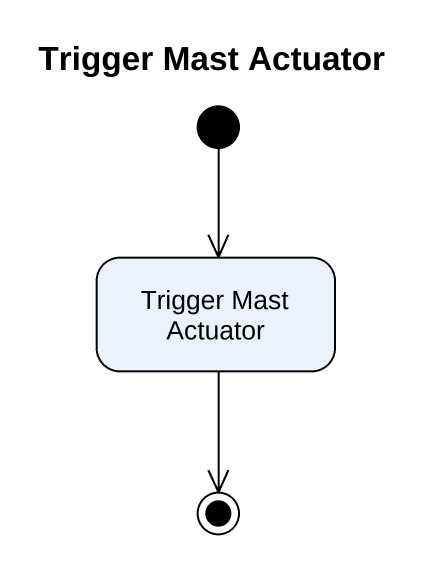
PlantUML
@startuml
title Trigger Mast Actuator
hide empty description
state "Trigger Mast Actuator" as Trigger_Mast_Actuator
[*] --> Trigger_Mast_Actuator
Trigger_Mast_Actuator --> [*]
@enduml
